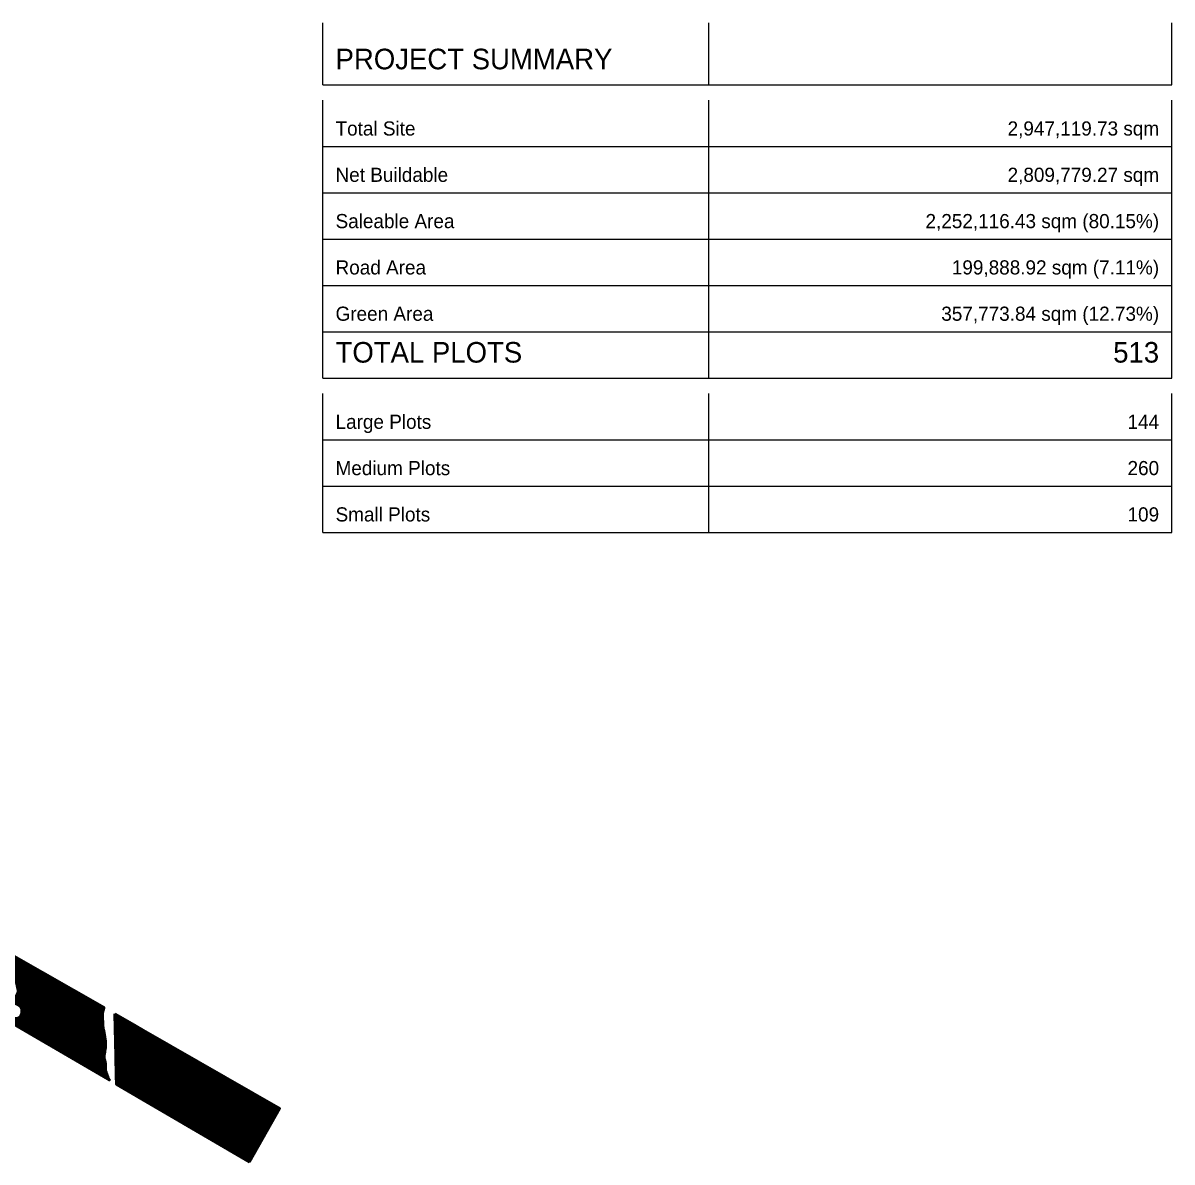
# Model space of a CAD drawing. Header units: metres. Extents: x 729569 to 733474, y 1423763 to 1426173.
# Drawn here: x 732135 to 733474, y 1424845 to 1426173 of the extents above; entities that cross this region are included whole.
import ezdxf
from ezdxf.enums import TextEntityAlignment as Align

# ---------------------------------------------------------------- set-up
doc = ezdxf.new("R2010")
doc.units = ezdxf.units.M
for name, color, linetype in [('BOUNDARY', 7, 'Continuous'), ('GREEN_AREA', 7, 'Continuous'), ('PARCEL_BORDER', 7, 'Continuous'), ('ROADS_MAIN', 7, 'Continuous'), ('TABLE_LINES', 7, 'Continuous'), ('TABLE_TEXT', 7, 'Continuous')]:
    doc.layers.add(name, color=color, linetype=linetype)

msp = doc.modelspace()

# ---------------------------------------------------------------- hatches: boundary and pattern name
at = {"layer": 'BOUNDARY', "true_color": 0xdcdcdc}
h = msp.add_hatch(dxfattribs=at)
h.set_pattern_fill('SOLID')
h.paths.add_polyline_path([(732433.9, 1424906.9), (732398.7, 1424844.6), (732243.5, 1424935.2), (732241.7, 1425017.4), (732433.9, 1424906.9)])
at = {"layer": 'GREEN_AREA', "true_color": 0x96c896}
h = msp.add_hatch(dxfattribs=at)
h.set_pattern_fill('SOLID')
h.paths.add_polyline_path([(732094.7, 1425044.3), (732095, 1425043.9), (732095.7, 1425042.4), (732096.1, 1425041.7), (732096.7, 1425040.8), (732097.2, 1425040.1), (732097.7, 1425039.6), (732098.2, 1425039), (732098.8, 1425038.4), (732099.6, 1425037.6), (732100.1, 1425037.2), (732100.6, 1425036.8), (732101.2, 1425036.4), (732102, 1425035.9), (732103.5, 1425034.7), (732104.6, 1425034), (732105.4, 1425033.5), (732105.7, 1425033.4), (732106.6, 1425033), (732107, 1425032.8), (732108.1, 1425032.5), (732109.1, 1425032.3), (732109.4, 1425032.3), (732110.6, 1425032.2), (732111.9, 1425032.3), (732113.2, 1425032.3), (732114.7, 1425032.4), (732116.3, 1425032.7), (732117.9, 1425032.9), (732119.1, 1425033.3), (732120.4, 1425033.7), (732120.8, 1425033.9), (732121.7, 1425034.3), (732121.9, 1425034.4), (732122.2, 1425034.6), (732123.2, 1425035.4), (732124.1, 1425036.3), (732124.3, 1425036.6), (732125, 1425037.5), (732125.7, 1425038.7), (732126.4, 1425039.8), (732126.9, 1425040.8), (732127.3, 1425041.6), (732127.5, 1425042.3), (732127.7, 1425042.8), (732127.8, 1425043.1), (732127.8, 1425043.4), (732127.8, 1425043.8), (732127.8, 1425044.4), (732127.8, 1425044.6), (732127.7, 1425044.9), (732127.6, 1425045.2), (732127.4, 1425045.6), (732127, 1425047.8), (732126.6, 1425049.9), (732126.1, 1425052.1), (732125.8, 1425053.3), (732125.5, 1425054.3), (732124.7, 1425056.8), (732123.9, 1425059.4), (732122.6, 1425063.3), (732122.3, 1425064.3), (732121.8, 1425066.5), (732121.3, 1425068.8), (732120.9, 1425071), (732120.7, 1425072.3), (732120.5, 1425073.6), (732120.4, 1425074.9), (732120.3, 1425076.1), (732120.2, 1425077.2), (732120.2, 1425078.3), (732120.3, 1425079.5), (732120.3, 1425080.8), (732120.4, 1425082.2), (732120.7, 1425085.1), (732120.9, 1425086.8), (732229, 1425024.7), (732228.5, 1425022.8), (732227.7, 1425020.2), (732227.5, 1425019.3), (732227.4, 1425018.6), (732227.4, 1425017.9), (732227.4, 1425017.3), (732227.5, 1425016.2), (732227.4, 1425012.8), (732227.4, 1425011.9), (732227.4, 1425011), (732227.4, 1425010), (732227.5, 1425009.1), (732227.8, 1425006.7), (732227.8, 1425005.9), (732227.8, 1425005.7), (732227.8, 1425004.6), (732227.8, 1425003.8), (732227.8, 1425002.9), (732227.9, 1425001.9), (732228.1, 1425000.8), (732228.9, 1424996.9), (732229.1, 1424995.1), (732230.4, 1424987), (732230.6, 1424985.6), (732230.7, 1424985.2), (732230.7, 1424984.4), (732230.7, 1424982.6), (732230.5, 1424976.3), (732230.4, 1424975.9), (732230.3, 1424975.6), (732230.3, 1424975.2), (732229.3, 1424969.4), (732229.1, 1424968.2), (732229, 1424967.9), (732229, 1424967.6), (732229.1, 1424967.1), (732229.2, 1424966.1), (732229.2, 1424965.5), (732229.3, 1424965.2), (732229.4, 1424964.7), (732230, 1424962.7), (732230.2, 1424961.9), (732230.4, 1424961.2), (732230.5, 1424960.5), (732230.6, 1424959.8), (732230.7, 1424959), (732230.7, 1424957.4), (732230.8, 1424954.9), (732230.7, 1424954.6), (732230.7, 1424953.8), (732230.7, 1424953.2), (732230.7, 1424952.9), (732230.7, 1424952.4), (732230.8, 1424952), (732230.9, 1424951.4), (732231.2, 1424950.5), (732231.7, 1424949.1), (732228.6, 1424943.9), (732104.4, 1425016.4), (732104, 1425016.6), (732103.5, 1425016.8), (732103, 1425016.9), (732102.6, 1425017), (732102.1, 1425017.1), (732101.6, 1425017.1), (732101.1, 1425017), (732100.6, 1425016.9), (732100.2, 1425016.8), (732099.7, 1425016.6), (732099.3, 1425016.4), (732098.9, 1425016.1), (732098.5, 1425015.8), (732098.2, 1425015.4), (732097.9, 1425015.1), (732070.3, 1424977.8), (732059.5, 1424984.2), (732094.7, 1425044.3)])
h.paths.add_polyline_path([(732117.4, 1425027), (732117.1, 1425026.7), (732116.6, 1425025.8), (732116.4, 1425025.5), (732115.9, 1425024.5), (732115.8, 1425024.2), (732115.4, 1425023.2), (732115.3, 1425022.8), (732115.1, 1425021.6), (732115.1, 1425020.4), (732115.2, 1425019.5), (732115.3, 1425019), (732115.5, 1425018.5), (732115.6, 1425018.3), (732115.8, 1425017.9), (732116.1, 1425017.5), (732116.2, 1425017.3), (732116.4, 1425017.1), (732116.9, 1425016.6), (732117.8, 1425016), (732118.1, 1425015.8), (732119.5, 1425015), (732121, 1425014.4), (732122.3, 1425013.9), (732124.1, 1425013.4), (732125.3, 1425013.2), (732125.6, 1425013.2), (732126.4, 1425013.1), (732126.9, 1425013.1), (732127.6, 1425013.2), (732127.9, 1425013.2), (732128.4, 1425013.4), (732128.7, 1425013.5), (732129.1, 1425013.7), (732129.4, 1425013.9), (732129.8, 1425014.2), (732130, 1425014.4), (732130.4, 1425014.8), (732130.6, 1425015.1), (732131, 1425015.8), (732131.5, 1425016.7), (732131.7, 1425017.1), (732131.9, 1425018), (732132, 1425018.4), (732132.2, 1425019.2), (732132.2, 1425019.6), (732132.2, 1425020.5), (732132.2, 1425020.9), (732132.2, 1425021.6), (732132.1, 1425022), (732132, 1425022.4), (732131.9, 1425022.8), (732131.7, 1425023.3), (732131.5, 1425023.7), (732131.2, 1425024.2), (732130.9, 1425024.5), (732130.6, 1425024.9), (732130.3, 1425025.2), (732129.8, 1425025.7), (732129.5, 1425025.9), (732128.4, 1425026.7), (732127.1, 1425027.4), (732126, 1425028), (732124.7, 1425028.5), (732124.4, 1425028.6), (732123.3, 1425028.9), (732122.9, 1425029), (732122.2, 1425029.1), (732121.7, 1425029.1), (732121, 1425029.1), (732120.4, 1425029), (732120.1, 1425028.9), (732119.5, 1425028.7), (732119.2, 1425028.6), (732118.8, 1425028.3), (732118.2, 1425027.9), (732117.9, 1425027.6), (732117.4, 1425027)])
h = msp.add_hatch(dxfattribs=at)
h.set_pattern_fill('SOLID')
h.paths.add_polyline_path([(732241.7, 1425017.4), (732264.1, 1425004.5), (732242.8, 1424968.1), (732241.7, 1425017.4)])
h = msp.add_hatch(dxfattribs=at)
h.set_pattern_fill('SOLID')
h.paths.add_polyline_path([(732398.7, 1424844.6), (732243.5, 1424935.2), (732243.3, 1424945.2), (732274.5, 1424998.5), (732433.9, 1424906.9), (732398.7, 1424844.6)])
at = {"layer": 'ROADS_MAIN', "true_color": 0xff0000}
h = msp.add_hatch(dxfattribs=at)
h.set_pattern_fill('SOLID')
h.paths.add_polyline_path([(732264.1, 1425004.5), (732274.5, 1424998.5), (732243.3, 1424945.2), (732242.8, 1424968.1), (732264.1, 1425004.5)])
h = msp.add_hatch(dxfattribs=at)
h.set_pattern_fill('SOLID')
h.paths.add_polyline_path([(732231.7, 1424949.1), (732233.4, 1424944), (732233.6, 1424943.3), (732233.9, 1424942.7), (732235.3, 1424940), (732228.6, 1424943.9), (732231.7, 1424949.1)])

# ---------------------------------------------------------------- linework, layer by layer
at = {"layer": 'PARCEL_BORDER', "lineweight": 50, "true_color": 0x326432}
msp.add_lwpolyline([(732120.9, 1425086.8), (732229, 1425024.7), (732228.8, 1425024.3), (732228.8, 1425024.3), (732228.6, 1425023.4), (732228.5, 1425022.8), (732228.3, 1425022.1), (732228.1, 1425021.5), (732228.1, 1425021.4), (732227.9, 1425020.8), (732227.9, 1425020.8), (732227.7, 1425020.2), (732227.7, 1425020.1), (732227.6, 1425019.5), (732227.5, 1425019.3), (732227.5, 1425018.9), (732227.4, 1425018.6), (732227.4, 1425018.2), (732227.4, 1425017.9), (732227.4, 1425017.5), (732227.4, 1425017.3), (732227.4, 1425016.9), (732227.4, 1425016.9), (732227.4, 1425016.6), (732227.5, 1425016.2), (732227.4, 1425015.9), (732227.4, 1425015.3), (732227.4, 1425014.6), (732227.4, 1425014.5), (732227.4, 1425013.7), (732227.4, 1425013.7), (732227.4, 1425012.8), (732227.4, 1425012.8), (732227.4, 1425011.9), (732227.4, 1425011.8), (732227.4, 1425011), (732227.4, 1425010.9), (732227.4, 1425010), (732227.4, 1425009.9), (732227.5, 1425009.1), (732227.5, 1425009), (732227.6, 1425008.2), (732227.6, 1425008.1), (732227.7, 1425007.4), (732227.7, 1425007.4), (732227.8, 1425006.7), (732227.8, 1425006.2), (732227.8, 1425005.9), (732227.8, 1425005.7), (732227.8, 1425005.4), (732227.8, 1425005), (732227.8, 1425005), (732227.8, 1425004.6), (732227.8, 1425004.4), (732227.8, 1425004), (732227.8, 1425003.8), (732227.8, 1425003.4), (732227.8, 1425003.3), (732227.8, 1425002.9), (732227.8, 1425002.8), (732227.9, 1425002.4), (732227.9, 1425002.3), (732227.9, 1425001.9), (732227.9, 1425001.9), (732228, 1425001.4), (732228, 1425001.3), (732228.1, 1425000.9), (732228.1, 1425000.8), (732228.2, 1425000.2), (732228.2, 1425000.1), (732228.4, 1424999.4), (732228.4, 1424999.4), (732228.5, 1424998.6), (732228.7, 1424997.9), (732228.8, 1424997.3), (732228.9, 1424996.9), (732228.9, 1424996.6), (732229, 1424996.3), (732229, 1424996), (732229, 1424996), (732229.1, 1424995.6), (732229.1, 1424995.6), (732229.1, 1424995.1), (732229.1, 1424995.1), (732229.2, 1424994.6), (732229.2, 1424994.6), (732229.4, 1424993.7), (732229.4, 1424993.6), (732229.6, 1424992.4), (732229.8, 1424991.1), (732230, 1424989.6), (732230.3, 1424988.2), (732230.4, 1424987), (732230.6, 1424986.1), (732230.6, 1424985.6), (732230.7, 1424985.2), (732230.7, 1424984.8), (732230.7, 1424984.4), (732230.7, 1424984), (732230.7, 1424983.5), (732230.7, 1424983), (732230.7, 1424982.6), (732230.7, 1424982.1), (732230.7, 1424981.6), (732230.7, 1424981), (732230.7, 1424981), (732230.6, 1424980.4), (732230.6, 1424980.4), (732230.6, 1424979.7), (732230.6, 1424979.7), (732230.6, 1424979), (732230.6, 1424978.1), (732230.6, 1424977.3), (732230.5, 1424976.6), (732230.5, 1424976.3), (732230.5, 1424976.2), (732230.4, 1424975.9), (732230.3, 1424975.6), (732230.3, 1424975.2), (732230.3, 1424975.2), (732230.1, 1424974.5), (732230.1, 1424974.5), (732230, 1424973.5), (732230, 1424973.5), (732229.8, 1424972.5), (732229.6, 1424971.4), (732229.5, 1424970.4), (732229.3, 1424969.7), (732229.3, 1424969.4), (732229.2, 1424969.1), (732229.2, 1424968.8), (732229.2, 1424968.8), (732229.1, 1424968.5), (732229.1, 1424968.4), (732229.1, 1424968.2), (732229, 1424967.9), (732229, 1424967.6), (732229.1, 1424967.2), (732229.1, 1424967.1), (732229.1, 1424966.8), (732229.1, 1424966.7), (732229.1, 1424966.2), (732229.2, 1424966.1), (732229.2, 1424965.5), (732229.3, 1424965.2), (732229.4, 1424964.8), (732229.4, 1424964.7), (732229.6, 1424964.1), (732229.6, 1424964.1), (732229.8, 1424963.4), (732230, 1424962.7), (732230.2, 1424961.9), (732230.4, 1424961.2), (732230.5, 1424960.5), (732230.6, 1424959.8), (732230.7, 1424959), (732230.7, 1424958.2), (732230.7, 1424957.4), (732230.8, 1424956.6), (732230.8, 1424955.9), (732230.8, 1424955.3), (732230.8, 1424955.3), (732230.8, 1424954.9), (732230.7, 1424954.6), (732230.7, 1424954.2), (732230.7, 1424953.8), (732230.7, 1424953.6), (732230.7, 1424953.2), (732230.7, 1424952.9), (732230.7, 1424952.4), (732230.7, 1424952.2), (732230.8, 1424952), (732230.9, 1424951.5), (732230.9, 1424951.4), (732231.2, 1424950.5), (732231.2, 1424950.5), (732231.5, 1424949.5), (732231.6, 1424949.4), (732231.7, 1424949.1), (732228.6, 1424943.9), (732104.4, 1425016.4)], dxfattribs=at)
for points in [[(732241.7, 1425017.4), (732264.1, 1425004.5), (732242.8, 1424968.1), (732241.7, 1425017.4)], [(732398.7, 1424844.6), (732243.5, 1424935.2), (732243.3, 1424945.2), (732274.5, 1424998.5), (732433.9, 1424906.9), (732398.7, 1424844.6)]]:
    msp.add_lwpolyline(points, close=True, dxfattribs=at)
at = {"layer": 'ROADS_MAIN', "lineweight": 50, "true_color": 0xff0000}
for points in [[(732264.1, 1425004.5), (732274.5, 1424998.5), (732243.3, 1424945.2), (732242.8, 1424968.1), (732264.1, 1425004.5)], [(732231.7, 1424949.1), (732231.9, 1424948.3), (732232, 1424948.2), (732232.4, 1424947.1), (732232.4, 1424947), (732232.7, 1424945.9), (732232.7, 1424945.9), (732233.1, 1424945), (732233.3, 1424944.3), (732233.4, 1424944), (732233.4, 1424943.9), (732233.5, 1424943.7), (732233.6, 1424943.5), (732233.6, 1424943.3), (732233.7, 1424943), (732233.8, 1424942.8), (732233.9, 1424942.7), (732234.1, 1424942.4), (732234.1, 1424942.4), (732234.2, 1424942.1), (732234.4, 1424941.7), (732234.6, 1424941.3), (732234.9, 1424940.7), (732235.3, 1424940), (732228.6, 1424943.9), (732231.7, 1424949.1)]]:
    msp.add_lwpolyline(points, close=True, dxfattribs=at)
at = {"layer": 'TABLE_LINES'}
for p, q in [((732483.9, 1426100.8), (732483.9, 1426172.8)), ((732933.9, 1426100.8), (732933.9, 1426172.8)), ((733473.9, 1426100.8), (733473.9, 1426172.8)), ((732483.9, 1426100.8), (733473.9, 1426100.8)), ((732483.9, 1426028.8), (732483.9, 1426082.8)), ((732933.9, 1426028.8), (732933.9, 1426082.8)), ((733473.9, 1426028.8), (733473.9, 1426082.8)), ((732483.9, 1426028.8), (733473.9, 1426028.8)), ((732483.9, 1425974.8), (732483.9, 1426028.8)), ((732933.9, 1425974.8), (732933.9, 1426028.8)), ((733473.9, 1425974.8), (733473.9, 1426028.8)), ((732483.9, 1425974.8), (733473.9, 1425974.8)), ((732483.9, 1425920.8), (732483.9, 1425974.8)), ((732933.9, 1425920.8), (732933.9, 1425974.8)), ((733473.9, 1425920.8), (733473.9, 1425974.8)), ((732483.9, 1425920.8), (733473.9, 1425920.8)), ((732483.9, 1425866.8), (732483.9, 1425920.8)), ((732933.9, 1425866.8), (732933.9, 1425920.8)), ((733473.9, 1425866.8), (733473.9, 1425920.8)), ((732483.9, 1425866.8), (733473.9, 1425866.8)), ((732483.9, 1425812.8), (732483.9, 1425866.8)), ((732933.9, 1425812.8), (732933.9, 1425866.8)), ((733473.9, 1425812.8), (733473.9, 1425866.8)), ((732483.9, 1425758.8), (732483.9, 1425830.8)), ((732933.9, 1425758.8), (732933.9, 1425830.8)), ((733473.9, 1425758.8), (733473.9, 1425830.8)), ((732483.9, 1425812.8), (733473.9, 1425812.8)), ((732483.9, 1425758.8), (733473.9, 1425758.8)), ((732483.9, 1425686.8), (732483.9, 1425740.8)), ((732933.9, 1425686.8), (732933.9, 1425740.8)), ((733473.9, 1425686.8), (733473.9, 1425740.8)), ((732483.9, 1425686.8), (733473.9, 1425686.8)), ((732483.9, 1425632.8), (732483.9, 1425686.8)), ((732933.9, 1425632.8), (732933.9, 1425686.8)), ((733473.9, 1425632.8), (733473.9, 1425686.8)), ((732483.9, 1425632.8), (733473.9, 1425632.8)), ((732483.9, 1425578.8), (732483.9, 1425632.8)), ((732933.9, 1425578.8), (732933.9, 1425632.8)), ((733473.9, 1425578.8), (733473.9, 1425632.8)), ((732483.9, 1425578.8), (733473.9, 1425578.8)), ((732483.9, 1425578.8), (733473.9, 1425578.8))]:
    msp.add_line(p, q, dxfattribs=at)

# ---------------------------------------------------------------- texts
at = {"layer": 'TABLE_TEXT', "true_color": 0x000000}
for s, height, p in [('PROJECT SUMMARY', 24, (732498.9, 1426130.8)), ('Total Site', 16.5, (732498.9, 1426049.8)), ('Net Buildable', 16.5, (732498.9, 1425995.8)), ('Saleable Area', 16.5, (732498.9, 1425941.8)), ('Road Area', 16.5, (732498.9, 1425887.8)), ('Green Area', 16.5, (732498.9, 1425833.8)), ('TOTAL PLOTS', 24, (732498.9, 1425788.8)), ('Large Plots', 16.5, (732498.9, 1425707.8)), ('Medium Plots', 16.5, (732498.9, 1425653.8)), ('Small Plots', 16.5, (732498.9, 1425599.8))]:
    msp.add_text(s, height=height, dxfattribs=at).set_placement(p, align=Align.MIDDLE_LEFT)
for s, height, p in [('2,947,119.73 sqm', 16.5, (733458.9, 1426049.8)), ('2,809,779.27 sqm', 16.5, (733458.9, 1425995.8)), ('2,252,116.43 sqm (80.15%)', 16.5, (733458.9, 1425941.8)), ('199,888.92 sqm (7.11%)', 16.5, (733458.9, 1425887.8)), ('357,773.84 sqm (12.73%)', 16.5, (733458.9, 1425833.8)), ('513', 24, (733458.9, 1425788.8)), ('144', 16.5, (733458.9, 1425707.8)), ('260', 16.5, (733458.9, 1425653.8)), ('109', 16.5, (733458.9, 1425599.8))]:
    msp.add_text(s, height=height, dxfattribs=at).set_placement(p, align=Align.MIDDLE_RIGHT)

doc.saveas('drawing.dxf')
